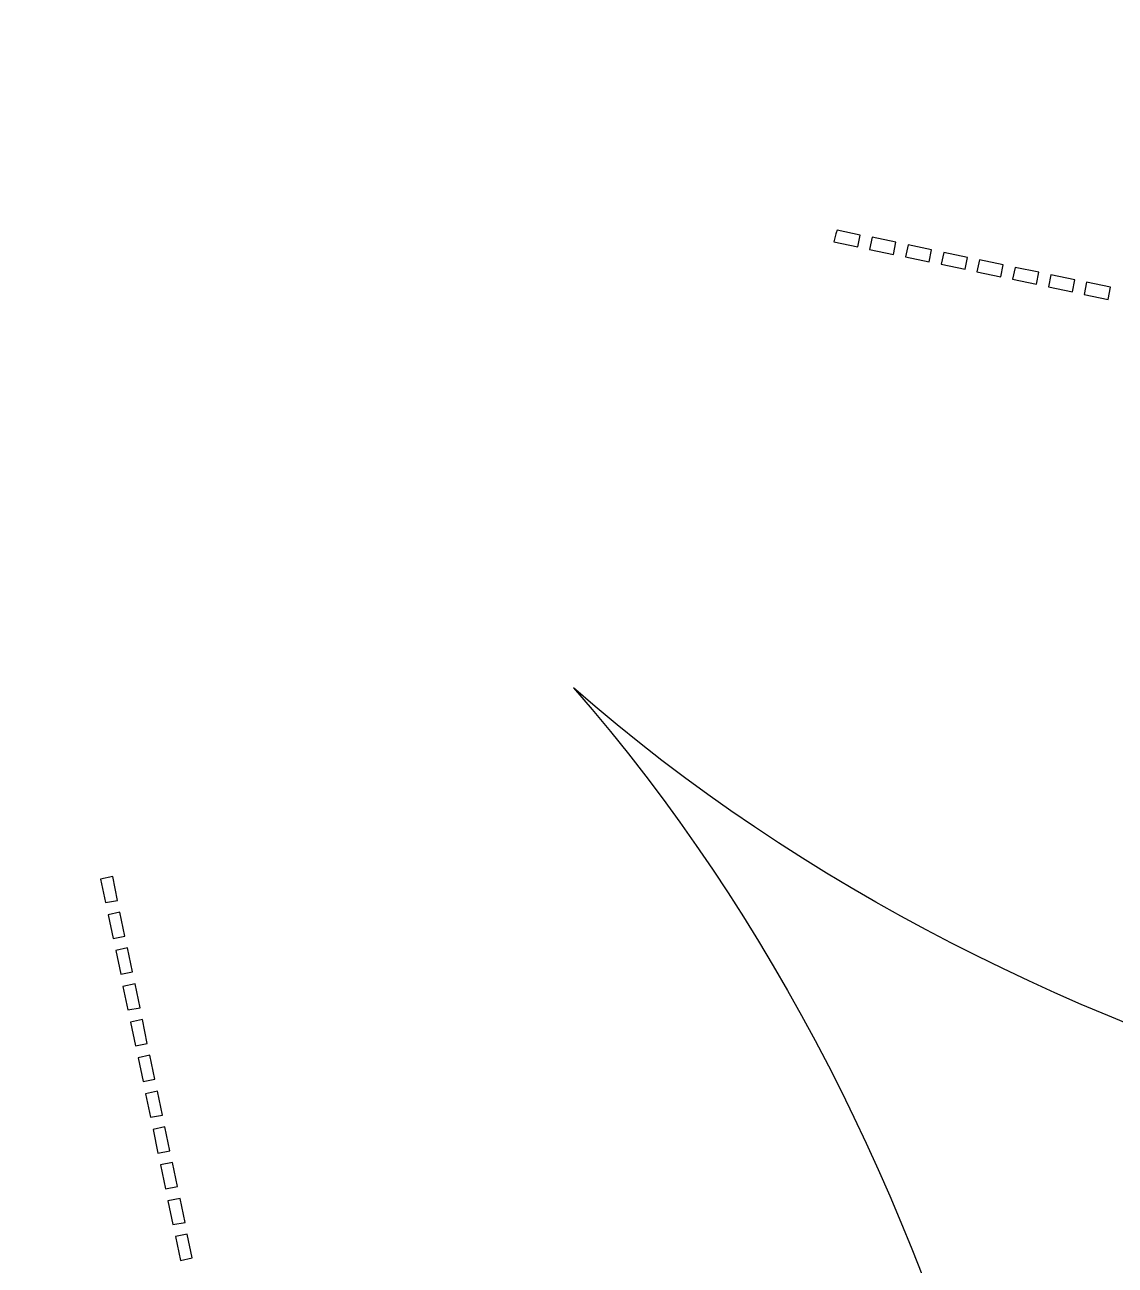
# Model space of a CAD drawing. Header units: centimetres. Extents: x -14.4 to 14.4, y -14.4 to 14.4.
# Drawn here: x 0.587 to 3.674, y -4.042 to -0.532 of the extents above; entities that cross this region are included whole.
import ezdxf
from ezdxf.lldxf.tags import DXFTag

# ---------------------------------------------------------------- set-up
doc = ezdxf.new("R2010")
doc.units = ezdxf.units.CM
doc.header["$MEASUREMENT"] = 0
doc.layers.add('Layer 1', color=7, linetype='Continuous')
tags = doc.linetypes.add('New Line1', pattern=[39354470.199999996, 4372718.9, -34981751.3]).pattern_tags.tags
tags[6:7] = [DXFTag(74, 4), DXFTag(75, 0), DXFTag(340, '0'), DXFTag(46, 1.0), DXFTag(50, 0.0), DXFTag(44, 0.0), DXFTag(45, 0.0)]
tags[4:5] = [DXFTag(74, 4), DXFTag(75, 0), DXFTag(340, '0'), DXFTag(46, 1.0), DXFTag(50, 0.0), DXFTag(44, 0.0), DXFTag(45, 0.0)]
tags = doc.linetypes.add('New Line280', pattern=[39354470.199999996, 4372718.9, -34981751.3]).pattern_tags.tags
tags[6:7] = [DXFTag(74, 4), DXFTag(75, 0), DXFTag(340, '0'), DXFTag(46, 1.0), DXFTag(50, 0.0), DXFTag(44, 0.0), DXFTag(45, 0.0)]
tags[4:5] = [DXFTag(74, 4), DXFTag(75, 0), DXFTag(340, '0'), DXFTag(46, 1.0), DXFTag(50, 0.0), DXFTag(44, 0.0), DXFTag(45, 0.0)]
tags = doc.linetypes.add('New Line282', pattern=[39354470.199999996, 4372718.9, -34981751.3]).pattern_tags.tags
tags[6:7] = [DXFTag(74, 4), DXFTag(75, 0), DXFTag(340, '0'), DXFTag(46, 1.0), DXFTag(50, 0.0), DXFTag(44, 0.0), DXFTag(45, 0.0)]
tags[4:5] = [DXFTag(74, 4), DXFTag(75, 0), DXFTag(340, '0'), DXFTag(46, 1.0), DXFTag(50, 0.0), DXFTag(44, 0.0), DXFTag(45, 0.0)]
tags = doc.linetypes.add('New Line284', pattern=[39354470.199999996, 4372718.9, -34981751.3]).pattern_tags.tags
tags[6:7] = [DXFTag(74, 4), DXFTag(75, 0), DXFTag(340, '0'), DXFTag(46, 1.0), DXFTag(50, 0.0), DXFTag(44, 0.0), DXFTag(45, 0.0)]
tags[4:5] = [DXFTag(74, 4), DXFTag(75, 0), DXFTag(340, '0'), DXFTag(46, 1.0), DXFTag(50, 0.0), DXFTag(44, 0.0), DXFTag(45, 0.0)]
tags = doc.linetypes.add('New Line286', pattern=[39354470.199999996, 4372718.9, -34981751.3]).pattern_tags.tags
tags[6:7] = [DXFTag(74, 4), DXFTag(75, 0), DXFTag(340, '0'), DXFTag(46, 1.0), DXFTag(50, 0.0), DXFTag(44, 0.0), DXFTag(45, 0.0)]
tags[4:5] = [DXFTag(74, 4), DXFTag(75, 0), DXFTag(340, '0'), DXFTag(46, 1.0), DXFTag(50, 0.0), DXFTag(44, 0.0), DXFTag(45, 0.0)]
tags = doc.linetypes.add('New Line288', pattern=[39354470.199999996, 4372718.9, -34981751.3]).pattern_tags.tags
tags[6:7] = [DXFTag(74, 4), DXFTag(75, 0), DXFTag(340, '0'), DXFTag(46, 1.0), DXFTag(50, 0.0), DXFTag(44, 0.0), DXFTag(45, 0.0)]
tags[4:5] = [DXFTag(74, 4), DXFTag(75, 0), DXFTag(340, '0'), DXFTag(46, 1.0), DXFTag(50, 0.0), DXFTag(44, 0.0), DXFTag(45, 0.0)]
tags = doc.linetypes.add('New Line290', pattern=[39354470.199999996, 4372718.9, -34981751.3]).pattern_tags.tags
tags[6:7] = [DXFTag(74, 4), DXFTag(75, 0), DXFTag(340, '0'), DXFTag(46, 1.0), DXFTag(50, 0.0), DXFTag(44, 0.0), DXFTag(45, 0.0)]
tags[4:5] = [DXFTag(74, 4), DXFTag(75, 0), DXFTag(340, '0'), DXFTag(46, 1.0), DXFTag(50, 0.0), DXFTag(44, 0.0), DXFTag(45, 0.0)]
tags = doc.linetypes.add('New Line292', pattern=[39354470.199999996, 4372718.9, -34981751.3]).pattern_tags.tags
tags[6:7] = [DXFTag(74, 4), DXFTag(75, 0), DXFTag(340, '0'), DXFTag(46, 1.0), DXFTag(50, 0.0), DXFTag(44, 0.0), DXFTag(45, 0.0)]
tags[4:5] = [DXFTag(74, 4), DXFTag(75, 0), DXFTag(340, '0'), DXFTag(46, 1.0), DXFTag(50, 0.0), DXFTag(44, 0.0), DXFTag(45, 0.0)]
tags = doc.linetypes.add('New Line294', pattern=[39354470.199999996, 4372718.9, -34981751.3]).pattern_tags.tags
tags[6:7] = [DXFTag(74, 4), DXFTag(75, 0), DXFTag(340, '0'), DXFTag(46, 1.0), DXFTag(50, 0.0), DXFTag(44, 0.0), DXFTag(45, 0.0)]
tags[4:5] = [DXFTag(74, 4), DXFTag(75, 0), DXFTag(340, '0'), DXFTag(46, 1.0), DXFTag(50, 0.0), DXFTag(44, 0.0), DXFTag(45, 0.0)]
tags = doc.linetypes.add('New Line371', pattern=[39354470.199999996, 4372718.9, -34981751.3]).pattern_tags.tags
tags[6:7] = [DXFTag(74, 4), DXFTag(75, 0), DXFTag(340, '0'), DXFTag(46, 1.0), DXFTag(50, 0.0), DXFTag(44, 0.0), DXFTag(45, 0.0)]
tags[4:5] = [DXFTag(74, 4), DXFTag(75, 0), DXFTag(340, '0'), DXFTag(46, 1.0), DXFTag(50, 0.0), DXFTag(44, 0.0), DXFTag(45, 0.0)]
tags = doc.linetypes.add('New Line373', pattern=[39354470.199999996, 4372718.9, -34981751.3]).pattern_tags.tags
tags[6:7] = [DXFTag(74, 4), DXFTag(75, 0), DXFTag(340, '0'), DXFTag(46, 1.0), DXFTag(50, 0.0), DXFTag(44, 0.0), DXFTag(45, 0.0)]
tags[4:5] = [DXFTag(74, 4), DXFTag(75, 0), DXFTag(340, '0'), DXFTag(46, 1.0), DXFTag(50, 0.0), DXFTag(44, 0.0), DXFTag(45, 0.0)]
tags = doc.linetypes.add('New Line376', pattern=[39354470.199999996, 4372718.9, -34981751.3]).pattern_tags.tags
tags[6:7] = [DXFTag(74, 4), DXFTag(75, 0), DXFTag(340, '0'), DXFTag(46, 1.0), DXFTag(50, 0.0), DXFTag(44, 0.0), DXFTag(45, 0.0)]
tags[4:5] = [DXFTag(74, 4), DXFTag(75, 0), DXFTag(340, '0'), DXFTag(46, 1.0), DXFTag(50, 0.0), DXFTag(44, 0.0), DXFTag(45, 0.0)]
tags = doc.linetypes.add('New Line378', pattern=[39354470.199999996, 4372718.9, -34981751.3]).pattern_tags.tags
tags[6:7] = [DXFTag(74, 4), DXFTag(75, 0), DXFTag(340, '0'), DXFTag(46, 1.0), DXFTag(50, 0.0), DXFTag(44, 0.0), DXFTag(45, 0.0)]
tags[4:5] = [DXFTag(74, 4), DXFTag(75, 0), DXFTag(340, '0'), DXFTag(46, 1.0), DXFTag(50, 0.0), DXFTag(44, 0.0), DXFTag(45, 0.0)]
tags = doc.linetypes.add('New Line380', pattern=[39354470.199999996, 4372718.9, -34981751.3]).pattern_tags.tags
tags[6:7] = [DXFTag(74, 4), DXFTag(75, 0), DXFTag(340, '0'), DXFTag(46, 1.0), DXFTag(50, 0.0), DXFTag(44, 0.0), DXFTag(45, 0.0)]
tags[4:5] = [DXFTag(74, 4), DXFTag(75, 0), DXFTag(340, '0'), DXFTag(46, 1.0), DXFTag(50, 0.0), DXFTag(44, 0.0), DXFTag(45, 0.0)]
tags = doc.linetypes.add('New Line383', pattern=[39354470.199999996, 4372718.9, -34981751.3]).pattern_tags.tags
tags[6:7] = [DXFTag(74, 4), DXFTag(75, 0), DXFTag(340, '0'), DXFTag(46, 1.0), DXFTag(50, 0.0), DXFTag(44, 0.0), DXFTag(45, 0.0)]
tags[4:5] = [DXFTag(74, 4), DXFTag(75, 0), DXFTag(340, '0'), DXFTag(46, 1.0), DXFTag(50, 0.0), DXFTag(44, 0.0), DXFTag(45, 0.0)]
tags = doc.linetypes.add('New Line385', pattern=[39354470.199999996, 4372718.9, -34981751.3]).pattern_tags.tags
tags[6:7] = [DXFTag(74, 4), DXFTag(75, 0), DXFTag(340, '0'), DXFTag(46, 1.0), DXFTag(50, 0.0), DXFTag(44, 0.0), DXFTag(45, 0.0)]
tags[4:5] = [DXFTag(74, 4), DXFTag(75, 0), DXFTag(340, '0'), DXFTag(46, 1.0), DXFTag(50, 0.0), DXFTag(44, 0.0), DXFTag(45, 0.0)]
tags = doc.linetypes.add('New Line388', pattern=[39354470.199999996, 4372718.9, -34981751.3]).pattern_tags.tags
tags[6:7] = [DXFTag(74, 4), DXFTag(75, 0), DXFTag(340, '0'), DXFTag(46, 1.0), DXFTag(50, 0.0), DXFTag(44, 0.0), DXFTag(45, 0.0)]
tags[4:5] = [DXFTag(74, 4), DXFTag(75, 0), DXFTag(340, '0'), DXFTag(46, 1.0), DXFTag(50, 0.0), DXFTag(44, 0.0), DXFTag(45, 0.0)]
tags = doc.linetypes.add('New Line390', pattern=[39354470.199999996, 4372718.9, -34981751.3]).pattern_tags.tags
tags[6:7] = [DXFTag(74, 4), DXFTag(75, 0), DXFTag(340, '0'), DXFTag(46, 1.0), DXFTag(50, 0.0), DXFTag(44, 0.0), DXFTag(45, 0.0)]
tags[4:5] = [DXFTag(74, 4), DXFTag(75, 0), DXFTag(340, '0'), DXFTag(46, 1.0), DXFTag(50, 0.0), DXFTag(44, 0.0), DXFTag(45, 0.0)]
tags = doc.linetypes.add('New Line393', pattern=[39354470.199999996, 4372718.9, -34981751.3]).pattern_tags.tags
tags[6:7] = [DXFTag(74, 4), DXFTag(75, 0), DXFTag(340, '0'), DXFTag(46, 1.0), DXFTag(50, 0.0), DXFTag(44, 0.0), DXFTag(45, 0.0)]
tags[4:5] = [DXFTag(74, 4), DXFTag(75, 0), DXFTag(340, '0'), DXFTag(46, 1.0), DXFTag(50, 0.0), DXFTag(44, 0.0), DXFTag(45, 0.0)]
tags = doc.linetypes.add('New Line395', pattern=[39354470.199999996, 4372718.9, -34981751.3]).pattern_tags.tags
tags[6:7] = [DXFTag(74, 4), DXFTag(75, 0), DXFTag(340, '0'), DXFTag(46, 1.0), DXFTag(50, 0.0), DXFTag(44, 0.0), DXFTag(45, 0.0)]
tags[4:5] = [DXFTag(74, 4), DXFTag(75, 0), DXFTag(340, '0'), DXFTag(46, 1.0), DXFTag(50, 0.0), DXFTag(44, 0.0), DXFTag(45, 0.0)]

msp = doc.modelspace()

# ---------------------------------------------------------------- linework, layer by layer
at = {"layer": 'Layer 1', "color": 16, "linetype": 'New Line1', "lineweight": 25}
msp.add_open_spline([(0.12846, 13.36284), (-0.33776, 13.36284), (-0.71601, 12.92147), (-0.71601, 11.89579), (-0.71601, 11.89579), (-0.82514, 12.47589), (-1.08516, 12.88459), (-1.38813, 12.88459), (-1.38813, 12.88459), (-1.78939, 12.88459), (-2.58808, 12.45567), (-2.11519, 11.28505), (-2.11519, 11.28505), (-3.63478, 9.46595), (-4.28084, 4.82834), (-2.11412, 2.37828), (-2.11412, 2.37828), (-4.57524, 4.49917), (-9.16838, 3.85118), (-10.97673, 2.34058), (-10.97673, 2.34058), (-12.14735, 2.81347), (-12.57626, 2.01478), (-12.57626, 1.61352), (-12.57626, 1.61352), (-12.57626, 1.31055), (-12.16756, 1.05052), (-11.58746, 0.94139), (-11.58746, 0.94139), (-12.61315, 0.94139), (-13.05451, 0.56315), (-13.05451, 0.09693), (-13.05451, 0.09693), (-13.05451, -0.33846), (-12.71917, -0.6966), (-11.7878, -0.74216), (-11.7878, -0.74216), (-12.22709, -0.87177), (-12.5181, -1.09727), (-12.5181, -1.35289), (-12.5181, -1.35289), (-12.5181, -1.75415), (-12.33591, -2.69676), (-10.91856, -2.07995), (-10.91856, -2.07995), (-9.66314, -3.79138), (-5.02522, -4.40025), (-2.37909, -2.35246), (-2.37909, -2.35246), (-4.52343, -4.80799), (-3.87706, -9.42383), (-2.36186, -11.23769), (-2.36186, -11.23769), (-2.83475, -12.40831), (-2.03606, -12.83723), (-1.6348, -12.83723), (-1.6348, -12.83723), (-1.33182, -12.83723), (-1.0718, -12.42853), (-0.96267, -11.84843), (-0.96267, -11.84843), (-0.96267, -12.87411), (-0.58442, -13.31547), (-0.1182, -13.31547), (-0.1182, -13.31547), (0.31719, -13.31547), (0.67533, -12.98013), (0.72088, -12.04877), (0.72088, -12.04877), (0.8505, -12.48806), (1.07599, -12.77906), (1.33162, -12.77906), (1.33162, -12.77906), (1.73288, -12.77906), (2.67549, -12.59687), (2.05868, -11.17953), (2.05868, -11.17953), (3.82119, -9.88663), (4.4142, -5.00618), (2.14054, -2.40847), (2.14054, -2.40847), (4.73811, -4.6827), (9.61968, -4.08925), (10.91267, -2.32661), (10.91267, -2.32661), (12.33002, -2.94343), (12.5122, -2.00081), (12.51221, -1.59955), (12.51221, -1.59955), (12.51221, -1.34393), (12.2212, -1.11843), (11.78191, -0.98882), (11.78191, -0.98882), (12.71327, -0.94326), (13.04862, -0.58512), (13.04862, -0.14974), (13.04862, -0.14974), (13.04862, 0.31648), (12.60725, 0.69473), (11.58157, 0.69473), (11.58157, 0.69473), (12.16167, 0.80386), (12.57037, 1.06388), (12.57037, 1.36686), (12.57037, 1.36686), (12.57037, 1.76812), (12.14146, 2.56681), (10.97083, 2.09392), (10.97083, 2.09392), (9.1482, 3.61646), (4.49635, 4.26289), (2.05006, 2.081), (2.05006, 2.081), (2.04519, 2.08513), (2.03987, 2.08874), (2.03498, 2.09284), (2.03498, 2.09284), (4.71719, 4.569), (4.15384, 9.87092), (2.30534, 11.22689), (2.30534, 11.22689), (2.92215, 12.64423), (1.97954, 12.82642), (1.57828, 12.82643), (1.57828, 12.82643), (1.32266, 12.82643), (1.09716, 12.53542), (0.96755, 12.09613), (0.96755, 12.09613), (0.92199, 13.02749), (0.56385, 13.36284), (0.12846, 13.36284)], degree=3, knots=[0, 0, 0, 0, 0.0294118, 0.0294118, 0.0294118, 0.0294118, 0.0588235, 0.0588235, 0.0588235, 0.0588235, 0.0882353, 0.0882353, 0.0882353, 0.0882353, 0.1176471, 0.1176471, 0.1176471, 0.1176471, 0.1470588, 0.1470588, 0.1470588, 0.1470588, 0.1764706, 0.1764706, 0.1764706, 0.1764706, 0.2058824, 0.2058824, 0.2058824, 0.2058824, 0.2352941, 0.2352941, 0.2352941, 0.2352941, 0.2647059, 0.2647059, 0.2647059, 0.2647059, 0.2941176, 0.2941176, 0.2941176, 0.2941176, 0.3235294, 0.3235294, 0.3235294, 0.3235294, 0.3529412, 0.3529412, 0.3529412, 0.3529412, 0.3823529, 0.3823529, 0.3823529, 0.3823529, 0.4117647, 0.4117647, 0.4117647, 0.4117647, 0.4411765, 0.4411765, 0.4411765, 0.4411765, 0.4705882, 0.4705882, 0.4705882, 0.4705882, 0.5, 0.5, 0.5, 0.5, 0.5294118, 0.5294118, 0.5294118, 0.5294118, 0.5588235, 0.5588235, 0.5588235, 0.5588235, 0.5882353, 0.5882353, 0.5882353, 0.5882353, 0.6176471, 0.6176471, 0.6176471, 0.6176471, 0.6470588, 0.6470588, 0.6470588, 0.6470588, 0.6764706, 0.6764706, 0.6764706, 0.6764706, 0.7058824, 0.7058824, 0.7058824, 0.7058824, 0.7352941, 0.7352941, 0.7352941, 0.7352941, 0.7647059, 0.7647059, 0.7647059, 0.7647059, 0.7941176, 0.7941176, 0.7941176, 0.7941176, 0.8235294, 0.8235294, 0.8235294, 0.8235294, 0.8529412, 0.8529412, 0.8529412, 0.8529412, 0.8823529, 0.8823529, 0.8823529, 0.8823529, 0.9117647, 0.9117647, 0.9117647, 0.9117647, 0.9411765, 0.9411765, 0.9411765, 0.9411765, 1, 1, 1, 1], dxfattribs=at)
at = {"layer": 'Layer 1', "color": 16, "linetype": 'New Line280', "lineweight": 25}
msp.add_open_spline([(2.88699, -1.11269), (2.88699, -1.11269), (2.95162, -1.12669), (2.95162, -1.12669), (2.95162, -1.12669), (2.95162, -1.12669), (2.94515, -1.16008), (2.94515, -1.16008), (2.94515, -1.16008), (2.94515, -1.16008), (2.87729, -1.14608), (2.87729, -1.14608), (2.87729, -1.14608), (2.87729, -1.14608), (2.88268, -1.12346), (2.88268, -1.12346), (2.88268, -1.12346), (2.88406, -1.11984), (2.88562, -1.11632), (2.88699, -1.11269)], degree=3, knots=[0, 0, 0, 0, 0.1666667, 0.1666667, 0.1666667, 0.1666667, 0.3333333, 0.3333333, 0.3333333, 0.3333333, 0.5, 0.5, 0.5, 0.5, 0.6666667, 0.6666667, 0.6666667, 0.6666667, 1, 1, 1, 1], dxfattribs=at)
at = {"layer": 'Layer 1', "color": 16, "linetype": 'New Line282', "lineweight": 25}
msp.add_open_spline([(2.98608, -1.13315), (2.98608, -1.13315), (3.05287, -1.14716), (3.05287, -1.14716), (3.05287, -1.14716), (3.05287, -1.14716), (3.0464, -1.18163), (3.0464, -1.18163), (3.0464, -1.18163), (3.0464, -1.18163), (2.97854, -1.16762), (2.97854, -1.16762), (2.97854, -1.16762), (2.97854, -1.16762), (2.98608, -1.13315), (2.98608, -1.13315)], degree=3, knots=[0, 0, 0, 0, 0.2, 0.2, 0.2, 0.2, 0.4, 0.4, 0.4, 0.4, 0.6, 0.6, 0.6, 0.6, 1, 1, 1, 1], dxfattribs=at)
at = {"layer": 'Layer 1', "color": 16, "linetype": 'New Line284', "lineweight": 25}
msp.add_open_spline([(3.08733, -1.1547), (3.08733, -1.1547), (3.15412, -1.1687), (3.15412, -1.1687), (3.15412, -1.1687), (3.15412, -1.1687), (3.14765, -1.20209), (3.14765, -1.20209), (3.14765, -1.20209), (3.14765, -1.20209), (3.07979, -1.18809), (3.07979, -1.18809), (3.07979, -1.18809), (3.07979, -1.18809), (3.08733, -1.1547), (3.08733, -1.1547)], degree=3, knots=[0, 0, 0, 0, 0.2, 0.2, 0.2, 0.2, 0.4, 0.4, 0.4, 0.4, 0.6, 0.6, 0.6, 0.6, 1, 1, 1, 1], dxfattribs=at)
at = {"layer": 'Layer 1', "color": 16, "linetype": 'New Line286', "lineweight": 25}
msp.add_open_spline([(3.18858, -1.17624), (3.18858, -1.17624), (3.25537, -1.19024), (3.25537, -1.19024), (3.25537, -1.19024), (3.25537, -1.19024), (3.2489, -1.22363), (3.2489, -1.22363), (3.2489, -1.22363), (3.2489, -1.22363), (3.18104, -1.20963), (3.18104, -1.20963), (3.18104, -1.20963), (3.18104, -1.20963), (3.18858, -1.17624), (3.18858, -1.17624)], degree=3, knots=[0, 0, 0, 0, 0.2, 0.2, 0.2, 0.2, 0.4, 0.4, 0.4, 0.4, 0.6, 0.6, 0.6, 0.6, 1, 1, 1, 1], dxfattribs=at)
at = {"layer": 'Layer 1', "color": 16, "linetype": 'New Line288', "lineweight": 25}
msp.add_open_spline([(3.28983, -1.19671), (3.28983, -1.19671), (3.35662, -1.21071), (3.35662, -1.21071), (3.35662, -1.21071), (3.35662, -1.21071), (3.35015, -1.24518), (3.35015, -1.24518), (3.35015, -1.24518), (3.35015, -1.24518), (3.28229, -1.23117), (3.28229, -1.23117), (3.28229, -1.23117), (3.28229, -1.23117), (3.28983, -1.19671), (3.28983, -1.19671)], degree=3, knots=[0, 0, 0, 0, 0.2, 0.2, 0.2, 0.2, 0.4, 0.4, 0.4, 0.4, 0.6, 0.6, 0.6, 0.6, 1, 1, 1, 1], dxfattribs=at)
at = {"layer": 'Layer 1', "color": 16, "linetype": 'New Line290', "lineweight": 25}
msp.add_open_spline([(3.39108, -1.21825), (3.39108, -1.21825), (3.45787, -1.23225), (3.45787, -1.23225), (3.45787, -1.23225), (3.45787, -1.23225), (3.4514, -1.26564), (3.4514, -1.26564), (3.4514, -1.26564), (3.4514, -1.26564), (3.38354, -1.25164), (3.38354, -1.25164), (3.38354, -1.25164), (3.38354, -1.25164), (3.39108, -1.21825), (3.39108, -1.21825)], degree=3, knots=[0, 0, 0, 0, 0.2, 0.2, 0.2, 0.2, 0.4, 0.4, 0.4, 0.4, 0.6, 0.6, 0.6, 0.6, 1, 1, 1, 1], dxfattribs=at)
at = {"layer": 'Layer 1', "color": 16, "linetype": 'New Line292', "lineweight": 25}
msp.add_open_spline([(3.49126, -1.23979), (3.49126, -1.23979), (3.55912, -1.25379), (3.55912, -1.25379), (3.55912, -1.25379), (3.55912, -1.25379), (3.55265, -1.28718), (3.55265, -1.28718), (3.55265, -1.28718), (3.55265, -1.28718), (3.48479, -1.27318), (3.48479, -1.27318), (3.48479, -1.27318), (3.48479, -1.27318), (3.49126, -1.23979), (3.49126, -1.23979)], degree=3, knots=[0, 0, 0, 0, 0.2, 0.2, 0.2, 0.2, 0.4, 0.4, 0.4, 0.4, 0.6, 0.6, 0.6, 0.6, 1, 1, 1, 1], dxfattribs=at)
at = {"layer": 'Layer 1', "color": 16, "linetype": 'New Line294', "lineweight": 25}
msp.add_open_spline([(3.59251, -1.26026), (3.59251, -1.26026), (3.66037, -1.27426), (3.66037, -1.27426), (3.66037, -1.27426), (3.66037, -1.27426), (3.6539, -1.30873), (3.6539, -1.30873), (3.6539, -1.30873), (3.6539, -1.30873), (3.58604, -1.29472), (3.58604, -1.29472), (3.58604, -1.29472), (3.58604, -1.29472), (3.59251, -1.26026), (3.59251, -1.26026)], degree=3, knots=[0, 0, 0, 0, 0.2, 0.2, 0.2, 0.2, 0.4, 0.4, 0.4, 0.4, 0.6, 0.6, 0.6, 0.6, 1, 1, 1, 1], dxfattribs=at)
at = {"layer": 'Layer 1', "color": 16, "linetype": 'New Line371', "lineweight": 25}
msp.add_open_spline([(0.83614, -2.94165), (0.83614, -2.94165), (0.85014, -3.00951), (0.85014, -3.00951), (0.85014, -3.00951), (0.85014, -3.00951), (0.81567, -3.01597), (0.81567, -3.01597), (0.81567, -3.01597), (0.81567, -3.01597), (0.80167, -2.94919), (0.80167, -2.94919), (0.80167, -2.94919), (0.80167, -2.94919), (0.83614, -2.94165), (0.83614, -2.94165)], degree=3, knots=[0, 0, 0, 0, 0.2, 0.2, 0.2, 0.2, 0.4, 0.4, 0.4, 0.4, 0.6, 0.6, 0.6, 0.6, 1, 1, 1, 1], dxfattribs=at)
at = {"layer": 'Layer 1', "color": 16, "linetype": 'New Line373', "lineweight": 25}
msp.add_open_spline([(0.8566, -3.0429), (0.8566, -3.0429), (0.8706, -3.11076), (0.8706, -3.11076), (0.8706, -3.11076), (0.8706, -3.11076), (0.83721, -3.11722), (0.83721, -3.11722), (0.83721, -3.11722), (0.83721, -3.11722), (0.82321, -3.05044), (0.82321, -3.05044), (0.82321, -3.05044), (0.82321, -3.05044), (0.8566, -3.0429), (0.8566, -3.0429)], degree=3, knots=[0, 0, 0, 0, 0.2, 0.2, 0.2, 0.2, 0.4, 0.4, 0.4, 0.4, 0.6, 0.6, 0.6, 0.6, 1, 1, 1, 1], dxfattribs=at)
at = {"layer": 'Layer 1', "color": 16, "linetype": 'New Line376', "lineweight": 25}
msp.add_open_spline([(0.87814, -3.14415), (0.87814, -3.14415), (0.89215, -3.21201), (0.89215, -3.21201), (0.89215, -3.21201), (0.89215, -3.21201), (0.85876, -3.21847), (0.85876, -3.21847), (0.85876, -3.21847), (0.85876, -3.21847), (0.84475, -3.15169), (0.84475, -3.15169), (0.84475, -3.15169), (0.84475, -3.15169), (0.87814, -3.14415), (0.87814, -3.14415)], degree=3, knots=[0, 0, 0, 0, 0.2, 0.2, 0.2, 0.2, 0.4, 0.4, 0.4, 0.4, 0.6, 0.6, 0.6, 0.6, 1, 1, 1, 1], dxfattribs=at)
at = {"layer": 'Layer 1', "color": 16, "linetype": 'New Line378', "lineweight": 25}
msp.add_open_spline([(0.89969, -3.2454), (0.89969, -3.2454), (0.91369, -3.31326), (0.91369, -3.31326), (0.91369, -3.31326), (0.91369, -3.31326), (0.87922, -3.31972), (0.87922, -3.31972), (0.87922, -3.31972), (0.87922, -3.31972), (0.86522, -3.25294), (0.86522, -3.25294), (0.86522, -3.25294), (0.86522, -3.25294), (0.89969, -3.2454), (0.89969, -3.2454)], degree=3, knots=[0, 0, 0, 0, 0.2, 0.2, 0.2, 0.2, 0.4, 0.4, 0.4, 0.4, 0.6, 0.6, 0.6, 0.6, 1, 1, 1, 1], dxfattribs=at)
at = {"layer": 'Layer 1', "color": 16, "linetype": 'New Line380', "lineweight": 25}
msp.add_open_spline([(0.92015, -3.34665), (0.92015, -3.34665), (0.93416, -3.41451), (0.93416, -3.41451), (0.93416, -3.41451), (0.93416, -3.41451), (0.90076, -3.42097), (0.90076, -3.42097), (0.90076, -3.42097), (0.90076, -3.42097), (0.88676, -3.35419), (0.88676, -3.35419), (0.88676, -3.35419), (0.88676, -3.35419), (0.92015, -3.34665), (0.92015, -3.34665)], degree=3, knots=[0, 0, 0, 0, 0.2, 0.2, 0.2, 0.2, 0.4, 0.4, 0.4, 0.4, 0.6, 0.6, 0.6, 0.6, 1, 1, 1, 1], dxfattribs=at)
at = {"layer": 'Layer 1', "color": 16, "linetype": 'New Line383', "lineweight": 25}
msp.add_open_spline([(0.94169, -3.4479), (0.94169, -3.4479), (0.9557, -3.51576), (0.9557, -3.51576), (0.9557, -3.51576), (0.9557, -3.51576), (0.92231, -3.52222), (0.92231, -3.52222), (0.92231, -3.52222), (0.92231, -3.52222), (0.9083, -3.45544), (0.9083, -3.45544), (0.9083, -3.45544), (0.9083, -3.45544), (0.94169, -3.4479), (0.94169, -3.4479)], degree=3, knots=[0, 0, 0, 0, 0.2, 0.2, 0.2, 0.2, 0.4, 0.4, 0.4, 0.4, 0.6, 0.6, 0.6, 0.6, 1, 1, 1, 1], dxfattribs=at)
at = {"layer": 'Layer 1', "color": 16, "linetype": 'New Line385', "lineweight": 25}
msp.add_open_spline([(0.96324, -3.54915), (0.96324, -3.54915), (0.97724, -3.61701), (0.97724, -3.61701), (0.97724, -3.61701), (0.97724, -3.61701), (0.94277, -3.62347), (0.94277, -3.62347), (0.94277, -3.62347), (0.94277, -3.62347), (0.92877, -3.55669), (0.92877, -3.55669), (0.92877, -3.55669), (0.92877, -3.55669), (0.96324, -3.54915), (0.96324, -3.54915)], degree=3, knots=[0, 0, 0, 0, 0.2, 0.2, 0.2, 0.2, 0.4, 0.4, 0.4, 0.4, 0.6, 0.6, 0.6, 0.6, 1, 1, 1, 1], dxfattribs=at)
at = {"layer": 'Layer 1', "color": 16, "linetype": 'New Line388', "lineweight": 25}
msp.add_open_spline([(0.9837, -3.6504), (0.9837, -3.6504), (0.99771, -3.71826), (0.99771, -3.71826), (0.99771, -3.71826), (0.99771, -3.71826), (0.96431, -3.72472), (0.96431, -3.72472), (0.96431, -3.72472), (0.96431, -3.72472), (0.95031, -3.65794), (0.95031, -3.65794), (0.95031, -3.65794), (0.95031, -3.65794), (0.9837, -3.6504), (0.9837, -3.6504)], degree=3, knots=[0, 0, 0, 0, 0.2, 0.2, 0.2, 0.2, 0.4, 0.4, 0.4, 0.4, 0.6, 0.6, 0.6, 0.6, 1, 1, 1, 1], dxfattribs=at)
at = {"layer": 'Layer 1', "color": 16, "linetype": 'New Line390', "lineweight": 25}
msp.add_open_spline([(1.00525, -3.75165), (1.00525, -3.75165), (1.01925, -3.81951), (1.01925, -3.81951), (1.01925, -3.81951), (1.01925, -3.81951), (0.98586, -3.82598), (0.98586, -3.82598), (0.98586, -3.82598), (0.98586, -3.82598), (0.97185, -3.75812), (0.97185, -3.75812), (0.97185, -3.75812), (0.97185, -3.75812), (1.00525, -3.75165), (1.00525, -3.75165)], degree=3, knots=[0, 0, 0, 0, 0.2, 0.2, 0.2, 0.2, 0.4, 0.4, 0.4, 0.4, 0.6, 0.6, 0.6, 0.6, 1, 1, 1, 1], dxfattribs=at)
at = {"layer": 'Layer 1', "color": 16, "linetype": 'New Line393', "lineweight": 25}
msp.add_open_spline([(1.02679, -3.8529), (1.02679, -3.8529), (1.04079, -3.92076), (1.04079, -3.92076), (1.04079, -3.92076), (1.04079, -3.92076), (1.00632, -3.92722), (1.00632, -3.92722), (1.00632, -3.92722), (1.00632, -3.92722), (0.99232, -3.85937), (0.99232, -3.85937), (0.99232, -3.85937), (0.99232, -3.85937), (1.02679, -3.8529), (1.02679, -3.8529)], degree=3, knots=[0, 0, 0, 0, 0.2, 0.2, 0.2, 0.2, 0.4, 0.4, 0.4, 0.4, 0.6, 0.6, 0.6, 0.6, 1, 1, 1, 1], dxfattribs=at)
at = {"layer": 'Layer 1', "color": 16, "linetype": 'New Line395', "lineweight": 25}
msp.add_open_spline([(1.04725, -3.95415), (1.04725, -3.95415), (1.06126, -4.02094), (1.06126, -4.02094), (1.06126, -4.02094), (1.06126, -4.02094), (1.02787, -4.02847), (1.02787, -4.02847), (1.02787, -4.02847), (1.02787, -4.02847), (1.01386, -3.96062), (1.01386, -3.96062), (1.01386, -3.96062), (1.01386, -3.96062), (1.04725, -3.95415), (1.04725, -3.95415)], degree=3, knots=[0, 0, 0, 0, 0.2, 0.2, 0.2, 0.2, 0.4, 0.4, 0.4, 0.4, 0.6, 0.6, 0.6, 0.6, 1, 1, 1, 1], dxfattribs=at)

doc.saveas('drawing.dxf')
